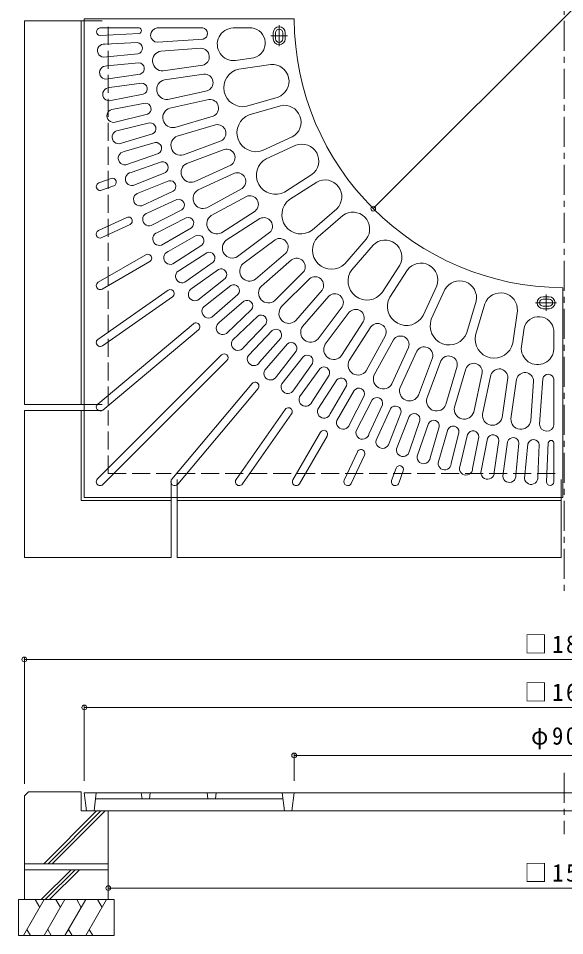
# Model space of a CAD drawing. Units: millimetres at full size, sheet at 1:10; details may follow other scales. Extents: x -1741 to 1867, y -1366 to 1337.
# Drawn here: x -1710 to -799, y -1147 to 382 of the extents above; entities that cross this region are included whole.
import ezdxf

# ---------------------------------------------------------------- set-up
doc = ezdxf.new("R2010")
doc.units = ezdxf.units.MM
doc.header["$LTSCALE"] = 10
doc.header["$PDMODE"] = 32
doc.header["$PDSIZE"] = 8
doc.linetypes.add('CHAIN1', pattern=[8, 5, -1, 1, -1])
doc.linetypes.add('DASHED3', pattern=[4, 3, -1])
for name, color, linetype, lineweight in [('C-0', 3, 'Continuous', 9), ('C-1', 2, 'Continuous', 9), ('C-3', 6, 'Continuous', 9), ('C-4', 7, 'Continuous', 9)]:
    doc.layers.add(name, color=color, linetype=linetype, lineweight=lineweight)
doc.styles.add('ＭＳ ゴシック', font='')
doc.styles.get('ＭＳ ゴシック').set_extended_font_data('MS Gothic')

msp = doc.modelspace()

# ---------------------------------------------------------------- linework, layer by layer
at = {"layer": 'C-0', "linetype": 'CHAIN1'}
for p, q in [((-1274.87, 335.18), (-1274.87, 370.2)), ((-1288.72, 352.8), (-1261.03, 352.8)), ((-829.87, -106.05), (-829.87, -78.35)), ((-847.49, -92.2), (-812.48, -92.2))]:
    msp.add_line(p, q, dxfattribs=at)
at = {"layer": 'C-0'}
for p, q in [((-1573.99, 365.8), (-1508.49, 365.8)), ((-1573.69, 353.45), (-1508.27, 356.57)), ((-1478.36, 365.8), (-1402.49, 365.8)), ((-1351.81, 365.8), (-1320.64, 365.8)), ((-1284.87, 347.8), (-1284.87, 357.8)), ((-1280.87, 347.8), (-1280.87, 357.8)), ((-1268.87, 347.8), (-1268.87, 357.8)), ((-1264.87, 347.8), (-1264.87, 357.8)), ((-1565.34, 338.83), (-1511.77, 341.38)), ((-1477.51, 341.86), (-1401.83, 347.27)), ((-1567.96, 316.99), (-1510.41, 322.49)), ((-1472.05, 327.21), (-1405.48, 331.97)), ((-1562.38, 302.46), (-1508.98, 307.56)), ((-1317.08, 316.02), (-1347.93, 311.58)), ((-1468.51, 294.24), (-1402.44, 303.74)), ((-1342.43, 297.22), (-1288.68, 304.95)), ((-1563.96, 280.52), (-1506.73, 288.75)), ((-1466.38, 279.4), (-1400.31, 288.9)), ((-1557.68, 266.28), (-1504.59, 273.91)), ((-1460.49, 246.77), (-1395.27, 260.96)), ((-1558.22, 244.29), (-1501.45, 255.23)), ((-1457.3, 232.11), (-1392.08, 246.3)), ((-1328.96, 235.27), (-1276.85, 250.57)), ((-1551.27, 230.36), (-1498.61, 240.51)), ((-1324.73, 220.87), (-1272.62, 236.17)), ((-1550.76, 208.37), (-1494.58, 222)), ((-1449.1, 199.99), (-1385.06, 218.79)), ((-1543.16, 194.78), (-1491.04, 207.42)), ((-1444.87, 185.6), (-1380.83, 204.4)), ((-1541.6, 172.84), (-1486.13, 189.13)), ((-1302.58, 161.47), (-1253.17, 184.03)), ((-1533.37, 159.63), (-1481.9, 174.74)), ((-1434.4, 154.14), (-1371.87, 177.47)), ((-1296.34, 147.83), (-1246.94, 170.39)), ((-1530.76, 137.79), (-1476.13, 156.7)), ((-1429.16, 140.09), (-1366.63, 163.41)), ((-1521.91, 124.98), (-1471.22, 142.53)), ((-1518.27, 103.29), (-1464.6, 124.78)), ((-1416.48, 109.46), (-1355.76, 137.18)), ((-1410.24, 95.81), (-1349.53, 123.54)), ((-1575.6, 107.38), (-1555.26, 114.78)), ((-1508.82, 90.92), (-1459.02, 110.86)), ((-1265.96, 92.18), (-1220.27, 121.54)), ((-1257.85, 79.56), (-1212.16, 108.92)), ((-1571.15, 95.16), (-1550.81, 102.57)), ((-1504.15, 69.43), (-1451.56, 93.45)), ((-1395.4, 66.17), (-1336.82, 98.15)), ((-1494.12, 57.52), (-1445.32, 79.81)), ((-1388.21, 53), (-1329.63, 84.99)), ((-1488.43, 36.28), (-1437.05, 62.77)), ((-1219.86, 28.81), (-1178.81, 64.37)), ((-1576.12, 28), (-1529.03, 49.96)), ((-1477.84, 24.86), (-1430.17, 49.44)), ((-1371.3, 24.49), (-1315.15, 60.57)), ((-1363.19, 11.87), (-1307.04, 47.96)), ((-1210.03, 17.47), (-1168.99, 53.04)), ((-1570.63, 16.22), (-1523.53, 38.18)), ((-1471.16, 3.91), (-1421.09, 32.82)), ((-1460.04, -6.99), (-1413.58, 19.83)), ((-1344.28, -15.36), (-1290.85, 24.64)), ((-1452.36, -27.6), (-1403.72, 3.65)), ((-1335.29, -27.37), (-1281.86, 12.63)), ((-1165.2, -27.36), (-1129.64, 13.69)), ((-1153.87, -37.18), (-1118.3, 3.86)), ((-1576.62, -58.15), (-1497.24, -12.32)), ((-1440.73, -37.96), (-1395.61, -8.96)), ((-1314.49, -53.19), (-1264.04, -9.48)), ((-1570.12, -69.41), (-1490.74, -23.58)), ((-1432.08, -58.18), (-1384.99, -24.65)), ((-1304.66, -64.52), (-1254.22, -20.81)), ((-1103.11, -75.17), (-1073.75, -29.49)), ((-1419.98, -67.97), (-1376.28, -36.86)), ((-1282.07, -88.79), (-1234.88, -41.59)), ((-1090.49, -83.28), (-1061.13, -37.6)), ((-1410.37, -87.76), (-1364.93, -52.02)), ((-1271.46, -99.4), (-1224.27, -52.2)), ((-1577.1, -153.48), (-1460.15, -71.6)), ((-1397.82, -96.97), (-1355.65, -63.81)), ((-1247.2, -121.99), (-1203.49, -71.55)), ((-1034.85, -113.67), (-1012.29, -64.27)), ((-1021.2, -119.9), (-998.64, -70.5)), ((-801.87, -417.2), (-801.87, -67.19)), ((-1569.64, -164.13), (-1452.7, -82.24)), ((-1387.28, -116.28), (-1343.59, -78.42)), ((-1374.3, -124.87), (-1333.76, -89.75)), ((-1235.86, -131.81), (-1192.15, -81.37)), ((-961.8, -142.06), (-946.5, -89.95)), ((-834.87, -82.2), (-824.87, -82.2)), ((-834.87, -86.2), (-824.87, -86.2)), ((-1362.86, -143.66), (-1321.02, -103.76)), ((-1210.05, -152.62), (-1170.05, -99.18)), ((-947.41, -146.28), (-932.11, -94.17)), ((-885.46, -159.76), (-877.73, -106)), ((-834.87, -98.2), (-824.87, -98.2)), ((-834.87, -102.2), (-824.87, -102.2)), ((-1352.53, -154.49), (-1310.68, -114.59)), ((-1198.04, -161.6), (-1158.04, -108.17)), ((-1577.55, -261.26), (-1418.04, -127.41)), ((-1569.2, -271.22), (-1409.68, -137.37)), ((-1334.31, -166.81), (-1297.29, -127.99)), ((-1170.81, -180.51), (-1134.72, -124.36)), ((-1158.19, -188.62), (-1122.1, -132.47)), ((-866.66, -134.4), (-871.1, -165.26)), ((-1326.33, -180.18), (-1286.44, -138.34)), ((-1307.55, -191.62), (-1272.42, -151.09)), ((-1129.67, -205.54), (-1097.69, -146.96)), ((-816.87, -169.14), (-816.87, -137.96)), ((-1298.95, -204.61), (-1261.09, -160.92)), ((-1116.51, -212.73), (-1084.52, -154.15)), ((-1086.86, -227.57), (-1059.14, -166.85)), ((-1577.97, -386.1), (-1371.22, -179.35)), ((-1279.64, -215.14), (-1246.49, -172.98)), ((-1270.44, -227.7), (-1234.7, -182.25)), ((-1073.22, -233.8), (-1045.49, -173.09)), ((-1568.78, -395.29), (-1362.02, -188.54)), ((-1250.65, -237.3), (-1219.54, -193.61)), ((-1042.59, -246.49), (-1019.26, -183.95)), ((-1028.54, -251.73), (-1005.21, -189.19)), ((-997.08, -262.2), (-978.27, -198.16)), ((-1240.86, -249.41), (-1207.32, -202.31)), ((-1220.63, -258.06), (-1191.63, -212.93)), ((-982.69, -266.43), (-963.88, -202.38)), ((-950.56, -274.62), (-936.37, -209.4)), ((-935.91, -277.81), (-921.72, -212.59)), ((-1453.9, -386.52), (-1320.05, -227)), ((-1210.28, -269.68), (-1179.02, -221.05)), ((-903.28, -283.7), (-893.78, -217.63)), ((-888.43, -285.83), (-878.93, -219.77)), ((-855.47, -289.38), (-850.71, -222.8)), ((-840.82, -294.83), (-835.41, -219.15)), ((-816.87, -295.69), (-816.87, -219.81)), ((-1443.94, -394.88), (-1310.09, -235.36)), ((-1189.67, -277.36), (-1162.85, -230.91)), ((-1178.77, -288.48), (-1149.86, -238.41)), ((-1157.81, -295.17), (-1133.24, -247.49)), ((-1146.4, -305.76), (-1119.91, -254.37)), ((-1346.81, -386.97), (-1264.92, -270.02)), ((-1125.15, -311.44), (-1102.87, -262.65)), ((-1113.25, -321.47), (-1089.23, -268.89)), ((-1336.16, -394.43), (-1254.27, -277.48)), ((-1091.75, -326.14), (-1071.82, -276.34)), ((-1079.38, -335.59), (-1057.9, -281.92)), ((-1057.69, -339.23), (-1040.15, -288.55)), ((-1044.89, -348.09), (-1025.98, -293.46)), ((-1023.05, -350.69), (-1007.94, -299.23)), ((-1009.84, -358.93), (-993.55, -303.46)), ((-1252.08, -387.45), (-1206.25, -308.07)), ((-1240.82, -393.95), (-1194.99, -314.57)), ((-987.9, -360.49), (-975.25, -308.36)), ((-974.31, -368.08), (-960.68, -311.9)), ((-952.32, -368.6), (-942.17, -315.93)), ((-938.39, -375.54), (-927.45, -318.77)), ((-916.4, -375.01), (-908.77, -321.92)), ((-902.15, -381.28), (-893.92, -324.06)), ((-880.21, -379.7), (-875.11, -326.31)), ((-865.68, -385.29), (-860.19, -327.74)), ((-843.85, -382.67), (-841.29, -329.09)), ((-829.23, -391.02), (-826.11, -325.59)), ((-816.87, -391.32), (-816.87, -325.81)), ((-1166.45, -387.95), (-1144.49, -340.86)), ((-1154.67, -393.45), (-1132.71, -346.35)), ((-1087.51, -388.47), (-1080.11, -368.14)), ((-1075.3, -392.92), (-1067.89, -372.58)), ((-1599.87, -417.2), (-801.87, -417.2)), ((-1599.87, -909.4), (-1596.19, -939.4)), ((-1599.87, -909.4), (0.13, -909.4)), ((-1579.87, -909.4), (-1583.56, -939.4)), ((-1504.87, -909.4), (-1503.65, -919.4)), ((-1489.87, -909.4), (-1491.1, -919.4)), ((-1394.87, -909.4), (-1393.65, -919.4)), ((-1379.87, -909.4), (-1381.1, -919.4)), ((-1269.87, -909.4), (-1266.19, -939.4)), ((-1249.87, -909.4), (-1253.56, -939.4)), ((-1268.65, -919.4), (-1581.1, -919.4)), ((-1596.19, -939.4), (-3.56, -939.4))]:
    msp.add_line(p, q, dxfattribs=at)
msp.add_lwpolyline([(-1599.87, -417.2), (-1599.87, 380.8), (-1249.87, 380.8)], dxfattribs=at)
for centre, radius, start, end in [((-1274.87, 357.8), 10, 0, 180), ((-799.87, 382.8), 450, 180.25464, 269.74536), ((-1573.33, 359.64), 6.2, 96.14502, 266.59604), ((-1509.24, 361.16), 4.7, 281.97685, 80.74571), ((-1477.25, 353.85), 12, 95.28535, 268.79459), ((-1403.7, 356.48), 9.4, 281.48643, 82.60153), ((-1350.91, 338.62), 27.2, 91.91029, 276.27519), ((-1323.57, 340.57), 25.4, 284.81058, 83.3676), ((-1274.87, 357.8), 6, 0, 180), ((-1566.91, 327.94), 11, 81.79489, 264.52309), ((-1512.65, 331.82), 9.6, 283.48578, 84.70517), ((-1274.87, 347.8), 10, 180, 0), ((-1274.87, 347.8), 6, 180, 0), ((-1469.41, 310.82), 16.6, 99.14702, 273.12509), ((-1405.68, 317.67), 14.3, 283.09178, 89.18207), ((-1509.41, 297.97), 9.6, 286.21335, 87.43274), ((-1563.43, 291.51), 11, 84.52121, 267.2494), ((-1335.64, 266.25), 31.7, 102.3714, 282.17432), ((-1286.59, 276.92), 28.1, 290.28214, 94.26167), ((-1462.57, 263.24), 16.6, 103.23763, 277.2157), ((-1399.49, 274.62), 14.3, 287.18277, 93.27306), ((-1558.21, 255.29), 11, 87.24843, 269.97662), ((-1504.57, 264.31), 9.6, 288.94096, 90.16035), ((-1390.25, 232.12), 14.3, 291.27271, 97.36299), ((-1551.28, 219.36), 11, 89.97792, 272.70612), ((-1498.12, 230.92), 9.6, 291.66606, 92.88545), ((-1452.36, 216.27), 16.6, 107.32863, 281.3067), ((-1266.57, 208.73), 28.1, 298.46375, 102.44328), ((-1313.6, 191.19), 31.7, 110.55298, 290.3559), ((-1490.1, 197.87), 9.6, 294.39554, 95.61493), ((-1377.99, 190.39), 14.3, 295.36456, 101.45485), ((-1542.64, 183.79), 11, 92.70499, 275.43318), ((-1438.81, 170.14), 16.6, 111.42023, 285.3983), ((-1480.51, 165.24), 9.6, 297.12253, 98.34192), ((-1237.05, 144.09), 28.1, 306.64565, 110.62518), ((-1532.32, 148.68), 11, 95.43056, 278.15875), ((-1362.79, 149.64), 14.3, 299.45467, 105.54495), ((-1469.38, 133.11), 9.6, 299.85078, 101.07018), ((-1422.01, 125.11), 16.6, 115.51031, 289.48839), ((-1281.1, 120.03), 31.7, 118.73491, 298.53783), ((-1520.35, 114.09), 11, 98.15895, 280.88715), ((-1344.72, 110.07), 14.3, 303.54605, 109.63634), ((-1573.37, 101.27), 6.5, 109.99989, 290.00064), ((-1553.04, 108.67), 6.5, 290.00064, 109.9986), ((-1456.73, 101.54), 9.6, 302.57626, 103.79565), ((-1198.62, 84.3), 28.1, 314.82768, 118.80722), ((-1402.04, 81.38), 16.6, 119.60118, 293.57925), ((-1506.74, 80.12), 11, 100.88519, 283.61339), ((-1442.59, 70.6), 9.6, 305.30312, 106.52251), ((-1323.88, 71.9), 14.3, 307.63843, 113.72871), ((-1238.81, 54.22), 31.7, 126.91675, 306.71967), ((-1526.28, 44.07), 6.5, 294.99934, 115.0004), ((-1491.53, 46.83), 11, 103.61212, 286.34032), ((-1427, 40.38), 9.6, 308.03227, 109.25166), ((-1379.01, 39.19), 16.6, 123.6926, 297.67067), ((-1300.36, 35.31), 14.3, 311.72855, 117.81883), ((-1152.08, 30.59), 28.1, 323.01105, 126.99059), ((-1573.37, 22.11), 6.5, 115.0004, 294.99934), ((-1474.75, 14.31), 11, 106.34094, 289.06914), ((-1409.99, 10.93), 9.6, 310.75703, 111.97643), ((-1187.58, -4.9), 31.7, 135.0984, 314.90132), ((-1353.02, -1.25), 16.6, 127.78436, 301.76244), ((-1274.3, 0.49), 14.3, 315.81938, 121.90967), ((-1098.37, -15.95), 28.1, 331.19287, 135.17241), ((-1493.99, -17.95), 6.5, 300.00084, 120.00084), ((-1456.44, -17.39), 11, 109.06746, 291.79565), ((-1391.6, -17.68), 9.6, 313.48593, 114.70532), ((-1324.21, -39.73), 16.6, 131.87372, 305.85179), ((-1245.82, -32.38), 14.3, 319.90967, 125.99995), ((-1038.59, -54.37), 28.1, 339.37468, 143.35422), ((-1436.65, -48.17), 11, 111.79553, 294.52373), ((-1371.86, -45.38), 9.6, 316.21213, 117.43152), ((-1128.46, -56.13), 31.7, 143.28023, 323.08315), ((-1573.37, -63.78), 6.5, 119.99976, 300.00084), ((-1215.06, -63.14), 14.3, 323.99976, 130.09004), ((-973.94, -83.89), 28.1, 347.5565, 151.53604), ((-1456.42, -76.92), 6.5, 305.00024, 125.00079), ((-1415.41, -77.98), 11, 114.52222, 297.25041), ((-1350.83, -72.11), 9.6, 318.94026, 120.15965), ((-1292.73, -76.06), 16.6, 135.96527, 309.94334), ((-905.75, -103.91), 28.1, 355.73833, 159.71786), ((-1328.55, -97.81), 9.6, 321.66759, 122.88698), ((-1182.19, -91.62), 14.3, 328.09065, 134.18094), ((-1062.65, -98.43), 31.7, 151.46204, 331.26495), ((-834.87, -92.2), 10, 90, 270), ((-834.87, -92.2), 6, 90, 270), ((-824.87, -92.2), 10, 270, 90), ((-824.87, -92.2), 6, 270, 90), ((-1392.78, -106.75), 11, 117.25037, 299.97856), ((-1258.73, -110.06), 16.6, 140.05673, 314.03481), ((-1147.37, -117.69), 14.3, 332.18156, 138.27185), ((-1305.1, -122.4), 9.6, 324.38574, 125.60513), ((-991.48, -130.93), 31.7, 159.64386, 339.44678), ((-842.1, -140.9), 25.4, 6.6324, 165.18942), ((-1413.86, -132.39), 6.5, 309.99989, 130.00017), ((-1368.8, -134.4), 11, 119.97748, 302.70567), ((-1280.49, -145.87), 9.6, 327.11301, 128.3324), ((-1222.41, -141.54), 16.6, 144.14763, 318.1257), ((-1110.78, -141.2), 14.3, 336.27248, 142.36276), ((-1072.6, -162.05), 14.3, 340.36339, 146.45367), ((-916.42, -152.97), 31.7, 167.82568, 347.6286), ((-1573.37, -158.81), 6.5, 125.00024, 305.00079), ((-1343.56, -160.86), 11, 144.56783, 327.29602), ((-1254.79, -168.15), 9.6, 329.84029, 131.05968), ((-1183.93, -170.34), 16.6, 148.23854, 322.21661), ((-1033.04, -180.12), 14.3, 344.45428, 150.54457), ((-844.06, -168.23), 27.2, 173.72481, 358.08971), ((-1366.62, -183.94), 6.5, 315, 135), ((-1317.08, -186.13), 11, 147.29509, 330.02328), ((-1228.06, -189.19), 9.6, 332.56755, 133.78694), ((-992.29, -195.32), 14.3, 348.5452, 154.63548), ((-1143.49, -196.33), 16.6, 152.32945, 326.30753), ((-950.56, -207.57), 14.3, 352.63611, 158.72639), ((-1289.42, -210.1), 11, 150.02237, 332.75056), ((-1200.36, -208.92), 9.6, 335.29483, 136.51422), ((-1101.3, -219.37), 16.6, 156.42036, 330.39844), ((-908.06, -216.82), 14.3, 356.72702, 162.81731), ((-865, -223.01), 14.3, 0.81793, 166.90822), ((-826.19, -221.02), 9.4, 7.39847, 168.51357), ((-1315.07, -231.18), 6.5, 319.99983, 140.00011), ((-1260.66, -232.73), 11, 152.74963, 335.47783), ((-1171.75, -227.32), 9.6, 338.02209, 139.24149), ((-1142.3, -244.33), 9.6, 340.74937, 141.96877), ((-1057.57, -239.34), 16.6, 160.51126, 334.48933), ((-1230.85, -253.97), 11, 155.47691, 338.20511), ((-1112.07, -259.92), 9.6, 343.47664, 144.69603), ((-1012.53, -256.14), 16.6, 164.60217, 338.58025), ((-1573.37, -266.24), 6.5, 129.99989, 309.99989), ((-1259.6, -273.75), 6.5, 324.99921, 144.99976), ((-1200.06, -273.77), 11, 158.20418, 340.93237), ((-1081.14, -274.05), 9.6, 346.20392, 147.42331), ((-966.41, -269.68), 16.6, 168.69308, 342.67116), ((-1168.37, -292.07), 11, 160.93146, 343.65965), ((-1049.57, -286.7), 9.6, 348.93118, 150.15057), ((-1017.43, -297.83), 9.6, 351.65846, 152.87785), ((-919.44, -279.9), 16.6, 172.784, 346.76207), ((-871.86, -286.74), 16.6, 176.87491, 350.85298), ((-1200.62, -311.32), 6.5, 329.99916, 149.99916), ((-1135.84, -308.85), 11, 163.65872, 346.38692), ((-984.81, -307.42), 9.6, 354.38573, 155.60512), ((-828.82, -294.58), 12, 181.20541, 354.71465), ((-951.76, -315.45), 9.6, 357.11301, 158.3324), ((-918.37, -321.89), 9.6, 359.84027, 161.05966), ((-884.7, -326.74), 9.6, 2.56755, 163.78694), ((-850.85, -329.98), 9.6, 5.29483, 166.51422), ((-1102.55, -324.06), 11, 166.386, 349.1142), ((-1068.58, -337.67), 11, 169.11327, 351.84146), ((-821.51, -326.57), 4.7, 9.25429, 168.02315), ((-1138.6, -343.6), 6.5, 334.9996, 155.00066), ((-1034, -349.65), 11, 171.84055, 354.56874), ((-1074, -370.36), 6.5, 340.0014, 159.99936), ((-998.88, -359.97), 11, 174.56781, 357.29601), ((-963.32, -368.6), 11, 177.29509, 0.02328), ((-927.39, -375.54), 11, 180.02235, 2.75055), ((-891.16, -380.75), 11, 182.74963, 5.47783), ((-1573.37, -390.7), 6.5, 134.99846, 315), ((-1448.92, -390.7), 6.5, 140.00011, 320.00011), ((-1341.48, -390.7), 6.5, 144.99921, 324.99976), ((-1246.45, -390.7), 6.5, 149.99916, 330.00024), ((-1160.56, -390.7), 6.5, 155.00066, 334.9996), ((-1081.4, -390.7), 6.5, 159.99936, 340.00011), ((-854.73, -384.24), 11, 185.47691, 8.20511), ((-823.04, -390.65), 6.2, 183.40396, 353.85498)]:
    msp.add_arc(centre, radius, start, end, dxfattribs=at)
at = {"layer": 'C-1', "linetype": 'CHAIN1'}
for p, q in [((-799.87, 1337.48), (-799.87, -575.82)), ((-799.87, -876.06), (-799.87, -978.01))]:
    msp.add_line(p, q, dxfattribs=at)
at = {"layer": 'C-1'}
for p, q in [((-1699.87, -262.2), (-1699.87, 377.8)), ((-1699.87, 377.8), (-1599.87, 377.8)), ((-1604.87, -262.2), (-1604.87, 377.8)), ((-1699.87, -262.2), (-1599.87, -262.2)), ((-1699.87, -272.2), (-1599.87, -272.2)), ((-1604.87, -422.2), (-1604.87, -272.2)), ((-1604.87, -422.2), (-1454.87, -422.2)), ((-1454.87, -517.2), (-1454.87, -417.2)), ((-1444.87, -517.2), (-1444.87, -417.2)), ((-1444.87, -422.2), (-804.87, -422.2)), ((-804.87, -517.2), (-804.87, -417.2)), ((-1444.87, -517.2), (-804.87, -517.2)), ((-1699.87, -914.4), (-1692.87, -907.4)), ((-1699.87, -914.4), (-1699.87, -1027.4)), ((-1692.87, -907.4), (-1604.87, -907.4)), ((-1667.41, -1027.4), (-1579.41, -939.4)), ((-1660.34, -1027.4), (-1572.34, -939.4)), ((-1653.27, -1027.4), (-1565.27, -939.4)), ((-1699.87, -1027.4), (-1559.87, -1027.4))]:
    msp.add_line(p, q, dxfattribs=at)
at = {"layer": 'C-1', "linetype": 'DASHED3'}
for p, q in [((-1599.87, 377.8), (-1559.87, 377.8)), ((-1559.87, -262.2), (-1559.87, 377.8)), ((-1599.87, -262.2), (-1559.87, -262.2)), ((-1599.87, -272.2), (-1559.87, -272.2)), ((-1559.87, -377.2), (-1559.87, -272.2)), ((-1559.87, -377.2), (-1454.87, -377.2)), ((-1454.87, -417.2), (-1454.87, -377.2)), ((-1444.87, -377.2), (-804.87, -377.2)), ((-1444.87, -417.2), (-1444.87, -377.2)), ((-804.87, -417.2), (-804.87, -377.2))]:
    msp.add_line(p, q, dxfattribs=at)
at = {"layer": 'C-1'}
for points in [[(-1454.87, -517.2), (-1699.87, -517.2), (-1699.87, -272.2)], [(-1604.87, -907.4), (-1604.87, -939.4), (-1559.87, -939.4), (-1559.87, -1027.4)]]:
    msp.add_lwpolyline(points, dxfattribs=at)
at = {"layer": 'C-3'}
for p, q in [((-1699.87, -1027.4), (-1699.87, -1087.4)), ((-1699.87, -1037.4), (-1559.87, -1037.4)), ((-1671.93, -1087.4), (-1621.93, -1037.4)), ((-1664.86, -1087.4), (-1614.86, -1037.4)), ((-1657.79, -1087.4), (-1607.79, -1037.4)), ((-1559.87, -1027.4), (-1559.87, -1087.4)), ((-1709.87, -1087.4), (-1549.87, -1087.4)), ((-1709.87, -1087.4), (-1709.87, -1147.4)), ((-1666.85, -1087.4), (-1701.49, -1147.4)), ((-1681.72, -1087.4), (-1674.28, -1100.27)), ((-1632.21, -1087.4), (-1666.85, -1147.39)), ((-1647.08, -1087.4), (-1639.64, -1100.27)), ((-1597.57, -1087.4), (-1632.21, -1147.39)), ((-1612.43, -1087.4), (-1605, -1100.27)), ((-1562.93, -1087.4), (-1597.57, -1147.39)), ((-1577.79, -1087.4), (-1570.36, -1100.27)), ((-1549.87, -1087.4), (-1549.87, -1147.4)), ((-1695.58, -1137.15), (-1689.66, -1147.39)), ((-1660.94, -1137.15), (-1655.02, -1147.39)), ((-1626.3, -1137.15), (-1620.38, -1147.39)), ((-1591.65, -1137.15), (-1585.74, -1147.39)), ((-1709.87, -1147.4), (-1549.87, -1147.4))]:
    msp.add_line(p, q, dxfattribs=at)
at = {"layer": 'C-4'}
for p, q in [((-1118.07, 64.6), (-481.68, 701)), ((-1699.87, -683.93), (-1699.87, -894.4)), ((-1699.87, -686.93), (100.13, -686.93)), ((-1599.87, -763.93), (-1599.87, -889.4)), ((-1599.87, -766.93), (0.13, -766.93)), ((-1249.87, -843.93), (-1249.87, -889.4)), ((-1249.87, -846.93), (-349.87, -846.93)), ((-1559.87, -1068.02), (-39.87, -1068.02))]:
    msp.add_line(p, q, dxfattribs=at)
for p in [(-1118.07, 64.6), (-1699.87, -686.93), (-1599.87, -766.93), (-1249.87, -846.93), (-1559.87, -1068.02)]:
    msp.add_point(p, dxfattribs=at)

# ---------------------------------------------------------------- texts
at = {"layer": 'C-4', "color": 2, "char_height": 29.33, "attachment_point": 7, "style": 'ＭＳ ゴシック'}
for s, insert in [('\\T1.22;\\W0.95;□1800', (-866.12, -676.93)), ('\\T1.22;\\W0.95;□1600', (-866.12, -756.93)), ('\\T1.21;\\W0.95;φ900', (-854.87, -836.93)), ('\\T1.22;\\W0.95;□1520', (-866.12, -1058.02))]:
    msp.add_mtext(s, dxfattribs=dict(at, insert=insert))

doc.saveas('drawing.dxf')
